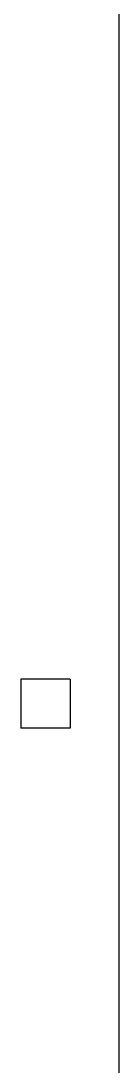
# Model space of a CAD drawing. Extents: x 0 to 201, y 0 to 275.
# Drawn here: x 193.4 to 201.4, y 84.1 to 169.6 of the extents above; entities that cross this region are included whole.
import ezdxf

# ---------------------------------------------------------------- set-up
doc = ezdxf.new("R2010")
doc.units = 0
doc.layers.add('PROFILEEDGES', color=7, linetype='CONTINUOUS')

msp = doc.modelspace()

# ---------------------------------------------------------------- linework, layer by layer
at = {"layer": 'PROFILEEDGES', "color": 7}
for points in [[(201.428133, 13.719776), (201.428133, 213.719776)], [(193.428138, 115.719776), (193.428138, 111.719776)], [(197.428136, 115.719776), (193.428138, 115.719776)], [(197.428136, 115.719776), (197.428136, 111.719776)], [(197.428136, 111.719776), (193.428138, 111.719776)]]:
    msp.add_lwpolyline(points, dxfattribs=at)

doc.saveas('drawing.dxf')
